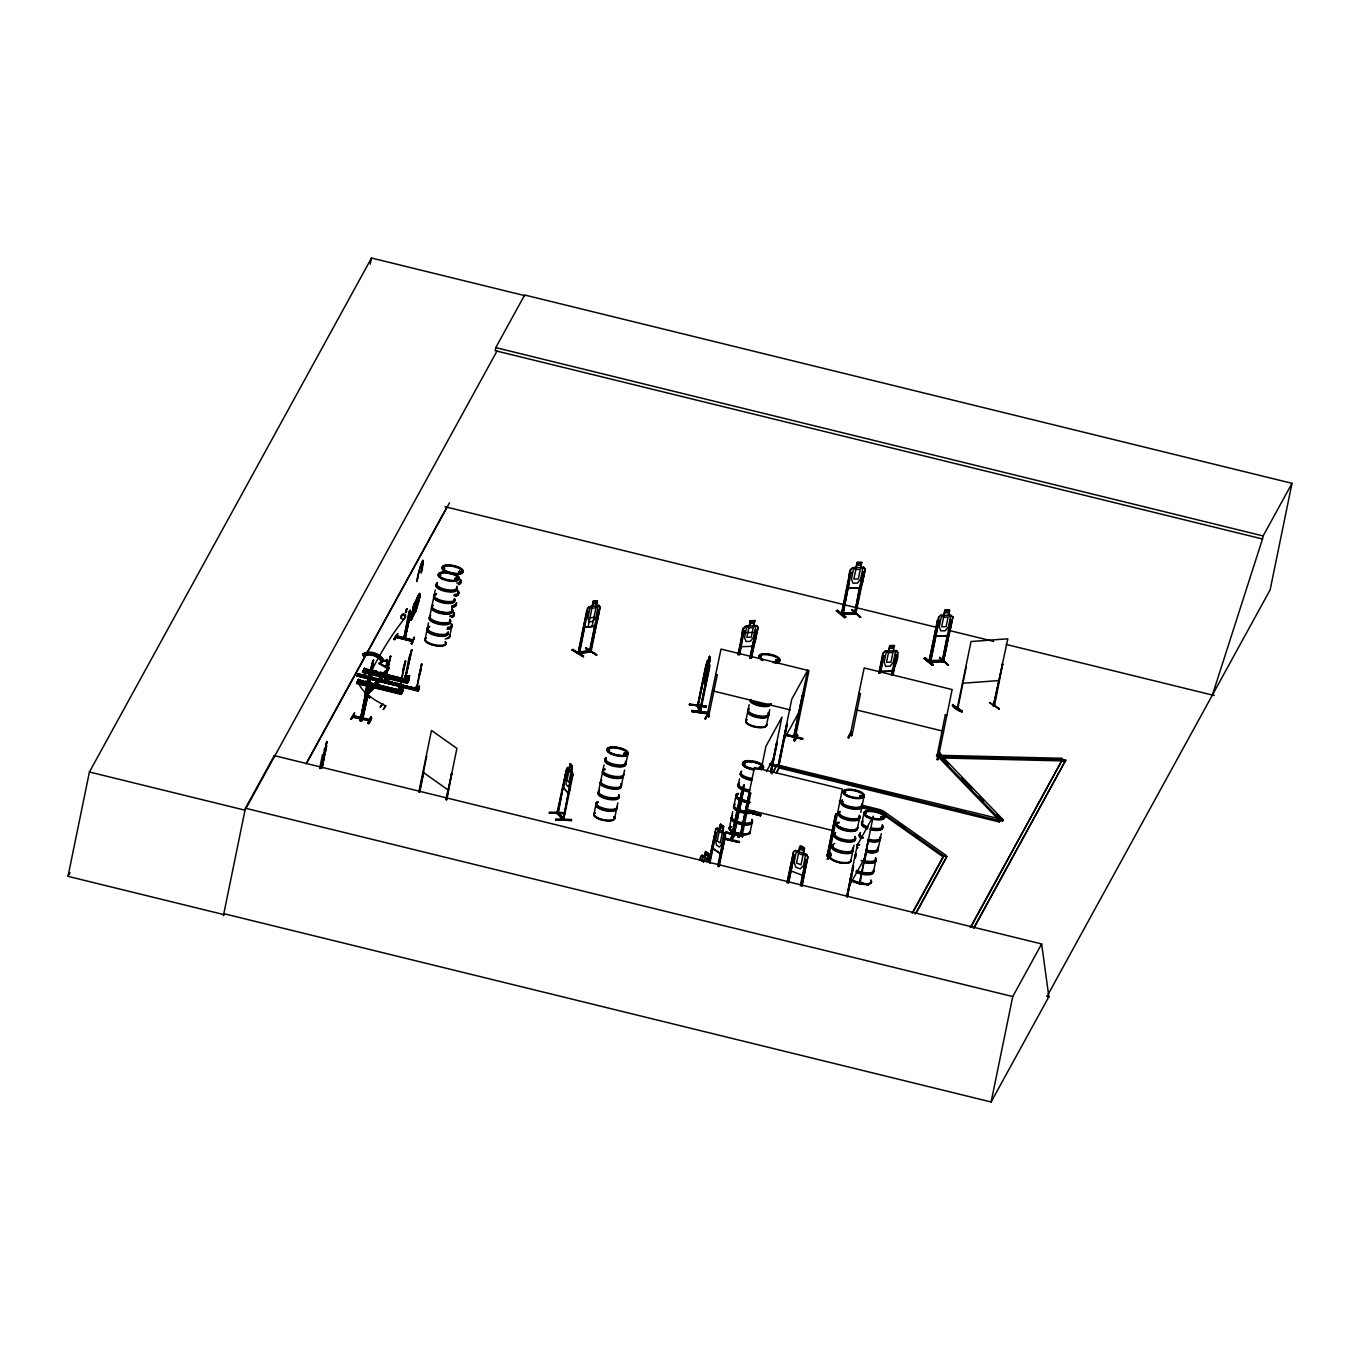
<?xml version="1.0" encoding="UTF-8"?>
<svg xmlns="http://www.w3.org/2000/svg" width="1360" height="1360" viewBox="0 0 1360 1360"><rect width="100%" height="100%" fill="white"/><g stroke="black" fill="none" stroke-linecap="round" stroke-linejoin="round"><path stroke-width="1.5" d="M700.366 710.243L700.655 710.821M356.949 676.107L358.071 673.574L361.012 674.679M357.153 675.75L386.937 682.907L357.068 675.41M357.969 680.697L366.095 682.686L361.879 681.751M358.071 673.574L357.731 674.628L387.549 681.87L387.6 678.827M371.994 670.106L376.516 671.211L375.02 673.948L362.933 670.99L362.763 672.027L407.558 682.771L363.086 671.449M363.936 669.596L370.668 670.191M387.481 681.513L388.11 678.47L386.75 683.417L356.932 675.988M387.532 681.938L357.952 674.203M388.331 683.808L389.436 681.275L392.394 682.38M388.518 683.298L418.319 690.608L388.365 683.468L389.436 681.275M389.113 682.329L419.135 688.942L418.778 689.877L418.965 686.715M365.891 681.207L364.276 684.488L365.891 681.207L370.43 682.329L368.917 685.066L356.83 682.091L356.677 683.145L401.472 693.872L358.7 683.638M369.189 685.1L401.472 693.872M402.985 688.466L403.138 687.344L402.798 688.687L403.07 687.786L398.752 687.242L403.41 687.837L402.798 691.135M407.473 682.89L407.779 681.955L407.235 683.332L362.576 672.367L364.429 668.253L368.849 669.902M376.414 672.061L408.595 680.782L408.782 676.175M374.136 671.806L408.935 680.136L364.276 668.78L363.97 669.766M418.132 691.118L388.314 683.689M387.515 679.473L387.838 678.402L386.903 682.567M402.407 688.466L400.639 686.766L400.469 687.99M321.997 767.737L326.417 745.484L326.536 746.827M417.622 603.67L415.786 607.036L418.608 598.893C410.55 631.958 427.516 572.254 415.548 601.953M743.495 790.194L743.58 788.885L743.682 790.245M989.621 702.542L999.294 708.543M989.502 702.661L999.175 709.172M367.88 693.192C360.417 703.069 372.164 690.931 366.452 692.937M367.336 694.059C374.493 680.697 365.619 700.434 365.534 696.167M368.509 693.753L368.288 693.379M368.016 691.747L367.166 691.237L373.507 660.008L372.419 664.904M371.263 688.874C369.274 687.361 373.201 691.764 368.526 692.206L389.113 668.066L377.281 682.737L384.37 673.506M571.37 819.502L555.781 818.924L555.594 819.808L571.285 820.301L571.353 819.451L571.506 820.556M372.98 665.227L373.065 663.935L373.15 665.278M402.322 688.313L402.577 687.242L402.322 688.109M709.393 667.573L709.75 665.091L707.812 660.127L698.105 706.078M703.613 680.68L705.517 685.814L709.58 665.057M410.533 619.752L414.154 603.772L410.652 619.956L416.245 609.484L410.975 618.375M410.771 618.494L411.655 618.426M410.907 619.072L411.859 617.814M413.797 605.506L414.239 605.88M405.501 611.218L406.436 611.456M379.083 663.595L382.194 661.606L379.083 663.595L386.206 667.845L387.056 659.464L383.945 661.47L386.801 660.212M386.206 667.845L387.056 659.464M386.682 678.759L386.07 679.354L387.158 678.878M387.6 667.947L390.66 656.115L385.203 681.173L387.906 665.856M387.413 679.677L387.991 678.963L385.033 678.827L384.727 680.289M389.555 661.317L384.982 681.122M400.741 687.276L400.18 687.65M402.56 671.296L405.331 660.79L398.99 691.101L405.671 660.875L402.917 671.381M406.487 676.923L406.776 675.631L406.657 676.617M411.553 649.774L404.736 679.915L409.122 657.033L411.893 649.859L405.076 680L411.757 649.774M408.51 677.348L409.479 675.58L408.408 681.122L384.047 675.155L382.738 677.212L386.223 670.786L385.305 671.67M408.935 677.535L409.292 676.243M409.343 677.263L409.309 676.311L408.085 680.986M417.452 687.055L417.656 686.222M391.272 682.346L418.863 689.214L419.22 686.103L418.132 690.778L419.135 688.721M419.492 686.171L418.965 686.647M419.73 671.653L421.702 663.816M408.748 676.413C407.711 676.94 406.64 676.26 406.436 675.954M418.829 687.123L418.251 687.123M779.042 764.949L778.566 764.269M794.767 736.287L793.645 736.457M859.486 883.218C860.319 882.946 861.033 882.572 859.112 883.405M368.934 679.32L368.56 682.499L370.736 675.767M400.622 686.987L400.435 688.007M691.849 711.671L708.441 713.881L691.764 711.331M691.883 710.6L708.628 712.606L708.322 713.524M708.373 713.439L691.713 711.348L691.883 710.481L708.509 712.708M730.677 840.242L733.431 835.414M734.23 834.462L731.782 838.797C729.929 837.692 733.533 838.865 731.561 840.344M368.934 687.225C369.512 691.985 361.335 702.134 366.333 692.206M367.132 691.118L368.798 687.633M703.562 680.816L704.344 674.968L703.562 680.816L705.33 685.797M369.291 677.824L369.172 676.719M370.532 678.011L370.685 677.008M383.265 673.829L380.222 673.676L382.687 674.883M439.314 574.702L440.963 575.025L439.807 575.144M440.453 574.821L440.402 574.379M444.754 568.361L443.547 568.31M443.717 567.324L444.482 567.46M450.84 611.643L451.095 612.408M456.178 579.411L455.362 578.527M457.589 578.714L456.127 579.394M458.575 571.829L460.615 572.356M457.963 579.462L457.402 578.476M459.272 571.183L459.493 572.084M608.821 750.193L608.107 749.666L609.348 749.377M623.645 753.967L625.09 753.848M624.444 753.576L624.699 753.117M624.274 753.372L625.192 753.151M625.039 753.423L626.433 753.78L623.951 753.95M625.685 753.576L626.756 754.426L625.243 754.426M744.09 763.011L745.246 763.776L743.597 763.368M759.934 656.778L761.209 656.438M743.631 763.538L745.246 763.691M761.243 656.608L760.716 656.472M760.41 766.819C757.435 767.329 761.396 769.199 759.73 766.853M776.407 659.923C773.347 661.079 780.623 662.541 777.988 660.229M776.628 661.079L776.305 659.872M776.05 660.688L777.24 660.501M778.056 660.977L776.832 659.889M845.172 792.489L844.152 792.217L845.631 791.843M844.883 792.455L845.206 792.013M859.894 795.804L861.883 796.994M860.251 796.008L861.118 795.43M862.019 796.637L862.495 796.45M862.24 796.688L861.883 795.583M864.739 813.416L865.98 813.586M866.269 813.093L865.266 812.906L866.014 813.535M881.263 817.734L881.127 816.714M883.524 817.938C881.926 814.623 878.492 818.856 883.099 817.938M402.679 687.395L401.574 692.835L397.035 691.73L398.31 689.418L402.849 690.523L401.574 692.835M353.124 716.176L369.733 720.069L352.903 716.108L352.58 717.23L369.257 720.834M419.237 675.189L420.206 670.786M420.886 669.545L416.585 688.874L419.288 673.557M725.985 832.014L742.492 836.009L725.985 832.014L725.798 832.847L742.475 836.502L725.798 832.847M725.985 832.456L742.475 836.519M766.462 725.05A10.608 3.723 11.6 0 1 754.222 726.903L754.29 726.563A10.659 3.757 11.6 0 0 766.615 724.659M838.508 862.325L838.508 862.291A10.642 3.74 11.6 0 1 830.926 855.678A10.608 3.723 11.6 0 0 838.508 862.444A10.608 3.723 11.6 0 0 850.748 860.591A10.642 3.74 11.6 0 1 838.508 862.427L838.559 862.104M845.24 829.498L845.308 829.277A10.659 3.757 11.6 0 0 857.633 827.39M878.05 849.065A10.608 3.723 11.6 0 1 865.81 850.918L865.878 850.493M786.233 734.315L802.757 738.327L802.57 739.16L786.063 735.148L786.233 734.281M802.621 738.956L786.063 735.148L802.57 739.16M851.615 881.042L868.224 884.935L859.69 881.739M851.717 880.889L868.241 884.867M396.508 635.715L413.015 640.152L396.491 636.157M413.015 639.71L412.522 641.155L395.981 637.126M413.831 604.469L419.101 595.578L416.993 605.506L416.517 604.35L414.681 609.841L417.299 599.675L419.917 596.496M408.697 676.294L407.677 680.884L408.136 680.051M737.018 813.807C740.231 798.796 733.856 823.667 739.517 809.489M369.036 684.505L366.826 688.959L367.438 684.301M366.826 688.959L367.625 684.335M365.228 696.677L382.228 676.141M368.832 684.59L373.014 665.108L367.812 691.424L368.577 692.104M421.158 669.069L421.6 664.037M223.584 914.532L68 876.35L89.42 772.004L371.501 258.026L525.045 295.698M1048.866 996.761L1047.064 996.302L1048.866 996.761L1041.624 943.942L274.278 755.616L245.412 808.231L223.397 915.671L224.4 913.818M370.243 264.163L371.501 258.026M273.87 757.571L274.278 755.616M319.668 768.502L322.524 754.596M320.246 768.655L324.972 748.476M326.026 743.461L327.012 741.557L321.81 763.997L324.071 757.316M322.796 760.138L325.669 749.836L324.836 750.21M325.703 746.317L326.417 745.484M326.026 744.022L325.669 745.722L326.604 742.934M323.068 759.645L325.55 748.629L322.66 759.883L323.578 758.217M326.842 741.506L321.742 768.23M323.561 760.444L322.405 766.224L326.4 746.657M362.763 681.02L358.343 679.354L358.139 680.391L374.374 684.165C383.01 684.913 371.297 686.698 375.819 684.539M350.489 719.185L354.586 713.048L351.339 719.151M360.077 676.141L361.08 674.322M351.407 719.406L351.458 718.573M362.1 676.651L363.103 674.815C368.849 673.268 363.256 680.612 366.129 675.563M361.369 683.213L362.865 680.476M364.429 668.253L364.225 669.29L370.328 670.565L371.059 668.27L360.111 720.647L361.692 721.106L366.928 696.592M367.455 672.095L368.968 669.358M367.812 678.045L368.815 676.226M364.531 696.133L370.09 670.055L360.23 720.8L372.572 661.844L370.889 668.219L373.235 663.986M361.505 717.009L365.228 698.955L361.726 716.635M367.166 694.552L361.369 721.089L367.336 694.586L365.908 694.11M368.492 693.005L362.525 719.491L368.22 692.801M375.02 673.948L376.516 671.211M374.459 683.315L372.844 686.596L374.459 683.315C383.061 680.986 374.68 692.019 378.981 684.42M367.897 723.452C373.439 707.37 370.804 725.237 367.897 723.452L371.178 717.196M369.393 720.205L352.767 716.788M371.076 717.111L371.824 718.199L368.815 723.673M380.545 672.214L378.93 675.495L380.545 672.214L384.965 673.863L381.089 678.232L384.948 672.996L376.873 682.873M383.724 682.329L384.183 680.374L383.877 681.836M384.727 680.51L385.033 678.827M388.348 663.952L390.677 656.251M393.822 639.387L397.596 634.1C399.381 631.278 391.629 640.322 394.74 639.608L397.596 634.1M394.74 639.608L394.808 638.741M412.369 641.461L395.862 637.364L396.185 636.293L412.998 640.237M396.508 635.681L396.321 636.548L412.845 640.543M405.501 612.476C408.493 603.687 404.719 615.434 406.657 611.235M391.459 683.842L392.462 682.023M405.96 612.595L406.691 608.719M393.482 684.352L394.485 682.516L397.426 683.621M410.788 612.799L410.159 610.232L403.682 639.013L408.765 612.731M408.782 612.408L410.159 610.232M410.516 612.595L404.838 639.302L410.941 612.238L409.938 612.697M410.941 612.238L404.872 639.234M396.508 685.083L397.511 683.264M411.383 619.786L413.916 604.061L414.732 604.248M411.264 619.939L414.154 603.772M396.814 692.478L397.375 689.758M413.066 613.938C421.77 579.649 406.759 629.425 416.568 608.821M398.327 689.741L398.871 687.021M399.194 685.746L400.197 683.927L403.138 685.032M415.667 609.348L415.956 610.895L416.245 609.484M413.508 606.05L418.523 595.425M418.625 601.324C423.181 585.174 415.429 611.745 418.948 600.729M402.917 681.377L403.461 678.657M402.22 686.494L403.223 684.658M411.247 643.603C419.968 624.665 407.014 655.979 414.12 638.095L414.29 637.228L411.247 643.603L412.165 643.824M402.526 687.429L401.353 693.6L402.849 690.846L358.19 679.898L357.68 681.224M404.413 678.64L404.974 675.92L409.411 676.957M401.982 692.104L403.376 686.698L402.441 691.254M409.071 675.495L407.439 682.482L408.952 679.745M425.187 638.826L427.091 629.595M427.482 627.657L428.485 622.88M429.862 616.148L431.749 606.9M431.919 606.016L433.823 596.768M434.214 594.83L435.217 590.053M415.106 690.03L416.483 686.392L416.109 688.211M421.821 664.105L420.461 669.987M419.22 686.103L418.285 690.268L388.433 683.111M495.788 347.616L495.159 350.659L1262.505 538.985L1263.134 535.942L1292 483.327L524.654 295.001L495.788 347.616L1263.134 535.942M449.599 636.888L451.486 627.64M418.846 791.979L431.477 730.439L456.909 748.391L446.335 799.884M419.288 792.285L426.751 755.752M419.764 792.251L423.895 772.14M445.91 799.595L451.741 773.415L446.828 799.85M571.965 650.199L572.849 649.247L583.44 656.727L572.033 650.08M589.815 650.267C597.193 651.882 574.566 654.109 579.513 653.463L587.724 611.405L586.568 611.558L578 653.293C577.507 650.267 581.536 652.579 578.391 651.712M592.195 606.339L589.203 606.645L587.486 608.651L578.238 653.531L578.884 652.018L589.509 650.777M584.936 622.438L587.741 608.77M579.088 653.123L584.868 625.311M586.5 617.372L587.724 611.405M579.598 651.61L579.462 653.429M549.389 813.008L564.961 813.535L549.389 813.008L549.525 812.124L565.097 812.634M591.991 626.535L597.448 600.661L593.13 601.137L592.178 606.424L589.849 608.481L587.877 618.069L589.135 621.894L593.045 621.401L596.003 617.015L597.958 607.427L596.207 605.982M588.081 627.028L593.351 601.358L597.261 600.848M585.531 648.482L597.006 655.01L585.786 647.683M596.105 605.914L597.159 600.78M591.413 650.454L589.288 651.865L595.136 624.019M597.992 610.113L589.764 652.12L590.937 652.018L600.1 607.002L597.397 620.857M558.127 814.028L566.066 771.613L556.869 813.399L557.583 814.011L566.814 768.4L557.294 813.875L558.195 814.011L557.583 813.331M590.716 651.678L591.039 650.165M578.918 653.089L590.58 651.695L598.74 611.949M569.092 769.063L570.112 763.674L572.22 766.003M570.996 771.137L572.322 765.918L571.829 773.976L563.108 820.046L571.591 777.648M563.924 818.414L562.734 817.768C560.575 818.924 565.386 820.828 562.972 819.315M596.292 655.095L585.701 647.615M571.268 771.052L572.934 775.115L563.601 819.927M594.065 813.569L595.918 804.576M598.672 791.129L600.542 781.881A10.659 3.757 11.6 0 0 611.694 788.324A10.659 3.757 11.6 0 0 620.704 784.839M600.729 780.98L602.633 771.732M603.024 769.811L604.027 765.017M614.567 818.856L616.437 809.608M616.845 807.67L617.848 802.893M621.299 786.029L623.186 776.781M623.577 774.86L624.58 770.066M625.957 763.351L627.861 754.103A10.659 3.757 11.6 0 0 614.057 747.303A10.659 3.757 11.6 0 0 610.81 753.236A10.659 3.757 11.6 0 0 627.878 754.103A10.659 3.757 11.6 0 0 614.04 747.337A10.659 3.757 11.6 0 0 610.793 753.27A10.659 3.757 11.6 0 0 627.895 754.069M689.367 704.531L706.095 707.064L689.384 704.463L706.265 706.18L689.639 704.055L689.486 704.905M706.095 664.275L706.877 664.921L706.095 664.275L697.374 706.044L699.635 712.368L708.271 670.599M706.299 664.853L697.527 706.503M697.663 706.622L707.183 661.181M698.36 706.605L697.884 705.041M708.305 661.742L709.546 656.387L710.243 658.597L704.973 684.284M704.259 682.295L709.546 656.387M699.635 712.3L708.067 670.021M709.614 667.59L700.298 712.47L710.124 658.478M700.74 710.838L700.281 712.402L697.969 705.568M706.095 707.064L706.282 706.18M704.633 718.76L708.458 713.473L705.483 718.726M705.551 718.981L705.602 718.148M709.002 715.683L708.781 716.771L707.404 716.193L707.489 714.595L706.945 716.329L721.004 649.077L808.945 670.667L795.243 737.987L795.668 736.27L794.036 736.168M707.421 716.159L708.611 716.72L709.104 715.241M717.281 674.798L715.683 674.628L717.281 674.798L708.56 716.737M738.004 654.636L742.9 630.802L744.175 630.734L739.585 654.823M738.31 654.874L743.903 627.895C746.385 624.24 751.519 628.014 750.023 620.721L754.817 620.585L753.661 625.651M743.988 627.963C740.86 624.41 741.37 659.906 741.234 641.614M739.279 654.585L741.319 644.64M699.975 860.234L700.774 856.29L702.44 855.236L700.876 856.426L700.077 860.353M750.125 620.789L749.19 626.093L746.487 627.895L744.515 637.483L746.028 641.495L750.414 641.308L753.593 637.092L755.565 627.504L753.576 625.889L754.715 620.517M701.845 861.356L702.627 857.514L704.582 856.919L705.636 851.785M704.429 856.919L705.568 851.53L708.764 853.74L707.71 858.874L708.832 861.781M703.443 862.461L704.225 858.619L707.217 860.676M707.421 858.976L708.628 853.757L705.483 851.785M749.853 658.019L753.117 642.124M750.159 658.257L755.565 630.207M709.053 860.047L715.241 832.184L716.108 832.796L709.988 862.614M709.121 862.002L715.768 828.971M751.145 657.968L754.817 640.084M755.633 636.106L756.449 632.128M709.529 862.648L715.649 832.83L714.765 832.235M751.451 658.206L757.996 627.249L756.704 625.515L753.474 625.821M741.472 646.697L752.624 646.306L755.259 641.121L758.081 627.334L756.602 625.685M720.477 824.483L723.469 826.54L722.415 831.674L723.809 834.462L721.854 844.05L719.406 847.059L716.414 845.002L715.649 839.8L717.621 830.212L719.576 829.6L720.545 824.228L719.491 829.362M720.409 824.228L723.758 826.421L722.568 831.657L724.659 833.204L725.271 835.601M745.892 720.579L747.779 711.331M748.187 709.41L749.19 704.616M717.74 866.014L723.452 838.202L739.296 842.367L739.466 841.5L724.999 838.066M718.216 865.98L723.928 838.151M718.624 866.626L724.336 838.797L723.452 838.202M720.477 853.587L722.466 849.269L725.39 835.618L724.897 833.068M719.1 866.592L725.543 835.601M729.47 827.509L731.374 818.261M731.765 816.323L732.768 811.546M734.145 804.814L736.032 795.566M738.497 783.513L739.517 778.719M730.796 840.225L740.197 798.133L739.347 798.49M739.619 797.997L730.949 839.766L731.765 839.97M738.361 811.495L733.465 835.346C736.967 833.391 729.453 843.523 731.748 838.831M731.357 840.361L741.455 793.118L740.588 795.481M739.177 807.534L740.809 799.578M742.747 790.262L743.75 788.936M733.737 834.853L739.857 805.052M743.172 786.862L744.175 784.958L734.009 835.55L743.546 790.058L739.517 809.625L740.724 803.862M741.115 832.847L739.007 837.386L738.089 837.165L741.081 832.847M739.007 837.386L739.143 836.502M742.237 835.176L750.737 793.203L749.241 792.846L740.588 834.768C742.798 836.774 743.58 832.133 740.826 833.017M739.296 842.282L724.336 838.797M742.288 836.893L742.475 836.026M766.462 725.628L768.332 716.38M768.74 714.459L769.743 709.665M762.263 764.15L765.935 746.266L781.966 717.06L770.576 772.582M752.709 813.569L753.049 811.988L752.794 813.569M750.04 832.558L751.927 823.31M778.09 766.649L769.811 764.745L770.134 763.606M752.59 812.617L760.852 814.64L760.665 815.507L752.284 813.671L760.546 815.677M770.712 771.069L776.764 742.424L771.137 772.718M771.29 771.205L777.325 742.56M998.291 819.332L937.924 756.585L938.196 755.276L1000.025 819.57L999.447 820.624L779.552 766.666L779.28 767.975L999.175 821.933L999.753 820.862L1002.762 820.947L1003.017 819.638L776.934 764.813L773.653 771.596M777.937 766.411L791.741 699.261L807.772 670.038L793.526 737.358M778.481 764.711L786.794 724.115L778.821 765.935M787.372 724.251L778.855 766.071M795.073 737.953L793.424 737.545L794.206 735.862M794.597 737.222L802.57 695.402L803.743 696.014L802.264 695.657L794.019 737.086M794.784 740.826L797.657 735.267L794.767 740.877L794.121 739.874M794.512 737.749L803.131 695.538M795.056 738.004L795.668 736.27M797.028 734.383L797.674 735.335M836.366 610.759L837.08 610.844C839.97 611.473 855.406 625.328 837.233 609.977M842.911 612.986L854.539 612.918L842.01 612.867L841.347 614.363L849.779 572.39L851.105 572.356L842.945 614.363L842.775 612.544L841.381 612.561L841.058 614.125L855.661 613.734M841.704 614.38L850.799 569.5L852.788 567.698L863.94 567.392L860.829 567.477M848.062 583.338C848.555 603.245 848.096 567.256 850.935 569.568L852.703 567.63L856.052 567.613M786.998 882.674L793.56 851.479L795.634 850.306C802.893 855.848 795.345 840.225 804.593 848.215L803.335 853.451L805.392 856.086L803.42 865.674L800.173 868.853L795.702 867.136L794.138 862.121L796.11 852.533L798.864 851.734L799.918 846.6L804.389 848.317L803.25 853.502M787.287 882.538L793.713 851.615L795.668 850.51L806.701 854.743L807.959 857.021L802.009 886.04M849.473 580.295L842.979 614.312M788.324 883.184L794.308 855.219L788.596 883.048M845.512 616.777L844.611 617.559M856.086 567.698L857.004 562.411L861.883 562.343L860.642 567.664L862.682 569.296L860.71 578.884L857.48 583.066L853.009 583.185L851.462 579.139L853.434 569.551L856.171 567.783L857.225 562.649M859.928 617.253L851.853 609.569L860.693 617.117M862.75 572.033L854.556 614.057L859.894 585.939M855.797 613.972L855.576 612.136L855.678 614.006L841.5 614.363M863.668 573.988L855.27 613.666M855.729 614.04L865.249 569.16L863.838 567.324M800.411 885.666L805.715 859.826L807.313 860.2L805.715 859.826M865.164 569.092L862.427 582.964L859.724 588.115L848.402 588.336M800.7 885.53L805.987 859.707M801.72 886.176L807.704 857.055L806.803 854.59L803.539 853.349M850.799 732.054L847.807 737.647L848.725 737.868L851.768 731.476M850.442 735.318C853.026 730.643 851.02 739.687 850.901 733.516L851.887 734.111M835.618 814.266L827.186 856.103L835.72 814.079L837.199 814.436L835.72 814.079M851.955 735.658L860.455 693.685L858.959 693.328M827.305 859.061L830.433 852.703L831.13 853.774L828.223 859.282L827.305 859.061L830.382 853.451M740.435 834.768L754.46 767.482L842.418 789.072L828.784 856.171M878.781 673.438L882.453 655.554L883.762 655.52L880.787 671.653M879.478 671.687L883.456 652.664L885.36 650.794L888.743 650.862L889.678 645.575L894.557 645.507L893.316 650.828L895.356 652.46L893.384 662.048L890.154 666.23L885.683 666.349L884.136 662.303L886.091 652.715L888.845 650.947L889.899 645.813L894.37 645.694M880.09 673.404L882.13 663.459M850.748 861.169L852.618 851.921M853.009 849.983L854.029 845.189M857.48 828.342L859.35 819.094M860.761 812.379L861.73 807.568M862.138 805.647L864.042 796.416A10.659 3.757 11.6 0 0 850.221 789.65A10.659 3.757 11.6 0 0 846.974 795.583A10.659 3.757 11.6 0 0 864.059 796.416M891.344 675.07L892.568 669.103M891.633 675.308L895.424 655.197M846.668 896.852L857.225 845.342L873.273 816.136L863.94 861.594M846.923 896.342L852.295 870.213L847.501 896.478M862.172 821.814L864.042 812.566M847.229 896.988L852.856 870.349M892.653 675.036L896.325 657.152M892.942 675.274L897.651 652.324M851.547 881.229L851.734 880.362L855.865 881.399M859.197 883.779L868.054 841.483L859.877 883.932M864.926 859.724L866.983 849.677M912.849 912.645L943.364 857.038L879.784 812.141L880.651 809.778L862.325 805.273M880.379 811.087L880.651 809.778M873.596 871.199L875.568 861.611M879.937 840.293L878.084 849.286A10.659 3.757 11.6 0 1 865.725 851.292M880.328 838.372L881.331 833.578M933.13 665.346L924.103 658.478L933.13 665.346L925.021 657.679L933.266 664.479M924.817 658.325L932.314 665.329M937.584 620.092L928.863 661.827L943.296 661.436L944.044 660.144L943.483 661.708L929.135 662.065L937.584 620.092L939.182 620.279L930.546 662.099L930.818 660.535M929.492 662.082L929.798 660.569L942.055 660.382M949.484 610.215L944.928 610.266L943.959 615.485L940.491 615.332L938.587 617.202L935.765 630.972L936.275 636.106L947.529 635.8L950.13 630.581L947.529 635.8M936.02 631.006L938.825 617.338M930.495 662.065L937.669 626.008M949.399 610.147L948.43 615.366L950.47 616.998L948.515 626.586L945.268 630.768L940.797 630.887L939.25 626.841L941.222 617.253L943.959 615.485L944.809 610.096C955.689 608.447 943.364 614.023 953.054 616.862L950.062 630.632M947.716 664.938L939.641 657.271L947.886 664.802M943.789 660.195L942.769 660.212C942.038 664.547 941.239 657.815 944.044 660.144M942.123 661.708L947.699 633.641M942.463 661.742L950.555 619.735M950.64 625.651L943.449 661.436M943.517 661.742L952.782 616.862M850.221 735.012L864.161 667.964L952.119 689.554L938.417 756.874C932.858 755.667 942.038 754.681 936.921 754.953M945.319 714.731L946.917 714.901L945.319 714.731L936.921 756.534L936.802 755.344M940.848 754.222L937.941 759.747L937.023 759.526C936.666 760.138 943.347 754.851 939.913 754.035L940.1 753.151L937.278 759.475M938.502 755.327L938.247 756.84M952.527 705.279L962.353 711.229C962.506 713.592 949.926 706.588 952.782 704.497M966.195 667.114L957.746 708.883M943.364 857.038L943.636 855.746L880.056 810.832L861.73 806.344M946.05 856.851L946.305 855.542L882.742 810.645L880.056 810.832M912.101 913.189L943.636 855.746L946.832 856.528L916.062 913.427M958.052 706.979L958.324 708.866L957.185 708.577L971.057 641.512L1007.828 638.826L993.361 705.976L1002.626 664.19L994.415 706.231C991.542 704.973 996.421 704.055 993.65 704.395M994.432 704.395L993.463 705.925M999.09 709.393L999.26 708.526M999.175 821.933L999.447 820.624M999.753 820.862L1000.025 819.57M223.771 913.665L991.117 1101.974L1012.758 996.557L1041.624 943.942M1061.514 758.285L1062.534 760.903L1061.514 758.285L938.196 755.276M971.006 926.959L1062.551 759.356L1065.747 760.138L974.202 927.758M1292 483.327L1270.138 589.832L1048.118 994.381M697.782 704.548L698.717 705.211M370.175 678.895L366.656 688.908M557.702 812.413L557.141 811.75L558.45 812.515M396.015 637.058L412.522 641.07M769.794 764.779L778.243 766.292M770.1 763.708L786.624 767.669M760.818 814.742L752.556 812.736M741.217 800.717L738.956 807.398L743.189 786.76M417.945 603.075L415.259 609.603L418.234 596.853M421.719 664.411L421.005 666.179M357.612 674.849L357.969 673.931L387.753 681.241L387.396 682.159L357.918 674.118M357.017 682.108L356.473 683.468L401.166 694.399L401.676 693.073M363.766 670.123L363.987 669.324M386.631 683.621L386.971 682.72M386.954 683.026L356.983 675.767L357.986 673.948M389.334 681.632L389.334 681.904M358.343 679.354L356.728 682.635L401.676 693.464L377.23 687.429M402.322 692.257L377.978 686.205L402.305 692.24L402.849 690.863M409.462 676.753L404.974 675.92M419.475 686.953L416.398 686.528M1212.389 695.062L1262.505 538.985M381.939 662.354A13.6 12.444 18.8 0 0 365.33 655.571L363.664 656.183L362.61 654.279L364.803 652.817A15.895 14.535 18.8 0 1 383.129 659.039L384.2 660.722M363.664 656.183L362.865 653.531M385.764 705.908L383.333 709.393L385.764 705.908A291.856 58.361 4.1 0 1 368.169 695.062M769.947 764.439L778.209 766.445M417.435 687.565L416.364 688.823M387.396 682.176L357.765 674.288M378.199 685.406L402.798 691.135L378.437 685.151M408.425 681.139L384.047 675.138M390.456 656.404L389.623 658.478M409.224 676.362L409.479 675.58M568.429 793.305L570.044 788.783L568.259 793.288L563.55 787.95M962.336 711.229L952.714 704.582M707.234 676.09L706.027 679.15L705.789 671.993L708.475 661.759M549.355 812.804L564.961 813.263M720.664 853.791L713.099 848.504L712.946 842.775L712.997 848.623L720.528 853.808L722.568 849.371M365.976 695.606L366.605 694.433L370.073 696.83C359.414 695.011 371.943 695.232 369.682 697.561M369.427 698.003L366.605 694.433M584.664 622.421L585.038 627.436L594.898 626.161L597.278 620.789M376.975 682.788L379.61 679.983L375.564 685.474L385.084 673.319M370.753 691.424L373.847 687.905L370.617 691.305L372.878 686.902M384.115 675.291L388.195 669.919L384.778 673.999M386.444 671.568L387.005 670.463M387.566 670.225L388.96 667.964M388.11 669.987L389.113 668.066M372.572 661.963L373.677 660.059M372.725 662.541L373.286 661.436M372.385 664.258L372.946 663.153M372.3 665.38L373.065 663.935M372.215 667.114L369.393 678.402L370.26 676.685M755.259 641.121L752.59 646.289M407.15 608.838L405.994 610.096M409.105 611.796L408.697 612.85L410.856 612.68L409.02 612.238M419.101 595.578L414.409 604.605M414.086 606.186L418.812 596.989M411.23 620.092L415.956 610.895M862.172 582.862L859.571 587.86L848.555 588.166M894.846 666.026L892.228 671.024L881.059 671.5L892.398 671.279C895.135 665.38 900.473 656.115 896.512 650.488L893.214 650.743M705.347 718.811L708.628 712.606M707.37 714.612L709.019 715.02L707.302 714.833M750.737 793.203L749.156 793.033M738.089 837.165L740.129 833.408M740.741 834.581L742.339 834.989L742.492 833.425M778.464 764.337L779.059 764.847M740.86 833.306L742.662 833.459M793.849 740.639L796.977 734.281M794.036 740.537L797.011 735.097M760.512 815.813L752.437 813.314M848.725 737.868L851.547 732.122M827.101 854.862L828.801 854.556M827.203 856.069L828.342 856.341M936.581 756.432L938.519 756.687M936.853 756.279L938.196 756.568M937.023 759.526L940.134 753.168M369.478 697.782L370.073 696.83M372.776 665.108L372.453 665.125M368.305 687.004L368.152 686.97M364.582 696.167L368.169 690.897M365.313 696.694L368.254 690.965M384.914 671.194L367.982 691.798M68 876.35L70.04 872.627M246.007 808.367L496.961 351.101M306 763.81L446.845 507.178M306.578 763.317L364.769 657.271M366.809 653.548L449.514 502.86M324.105 749.802L326.604 745.518M322.66 756.959L325.618 751.57M416.874 598.332L419.526 593.504M351.203 719.236L354.586 713.048M368.577 693.702L366.469 693.005L368.186 692.869M419.985 596.258L418.761 598.247L419.679 594.728M359.941 720.613L361.675 720.528M386.75 683.077L387.753 681.02M743.002 786.828L743.988 784.907M743.767 786.352L742.815 789.14L743.41 788.052M741.251 793.22L741.948 791.843M741.438 793.254L743.699 789.123M766.377 771.579L773.398 758.795M783.173 740.996L799.204 711.773M731.306 838.576L733.652 834.326M771.919 773.942L776.934 764.813M776.118 772.905L780.13 765.595L776.866 772.378M848.674 887.077L864.705 857.871M915.297 913.988L946.832 856.528M970.258 927.503L1062.551 759.356M973.471 928.302L1065.747 760.138M991.117 1101.974L1048.9 996.676L1047.098 996.234M790.738 865.266L791.248 871.046L802.604 875.33L804.984 870.689M802.604 875.33L805.052 870.825M836.978 610.708L845.325 617.644M707.183 661.317L707.812 660.127M569.874 783.564L568.004 786.556L566.1 784.465L565.93 779.246L567.885 769.658L569.262 769.063M384.625 673.897L365.755 697.102M378.607 680.102L374.612 685.95L376.822 683.655M382.721 677.195L373.796 687.99M589.322 606.713L587.486 608.651M744.141 628.014L745.892 626.229L756.704 625.753M883.694 652.8L885.496 651.032L896.495 650.743M444.329 568.208L443.462 567.817M458.609 571.676L461.21 571.642M460.717 571.608L460.394 571.931M454.767 578.68L455.923 579.343M399.976 684.913L402.424 685.508L400.027 684.726M608.175 749.615L608.974 750.397M609.11 750.074L609.297 749.394M623.56 753.644L624.886 753.066M626.688 754.222L623.781 753.797M760.869 657.169L760.07 656.387M775.727 660.161L776.611 660.926M776.679 660.586L778.277 660.569L775.829 660.212M759.849 766.904L760.206 768.009M860.013 795.685L860.914 796.62M860.54 795.515L859.877 795.821M883.099 817.088L881.569 816.918M883.388 818.074L882.164 817.003M566.695 768.536L567.902 767.38L569.058 768.808M734.553 833.952L733.72 833.799M717.434 828.138L716.006 829.107L717.417 827.934L724.812 833.204M583.576 655.86L572.509 650.029L583.44 656.727M556.971 813.331L563.057 819.978L563.414 817.887M563.907 818.482L558.348 812.94M362.61 654.279L364.548 653.565A15.895 14.535 18.8 0 1 382.874 659.787L383.945 661.47M932.348 665.278L924.154 658.461M461.329 571.914L459.901 572.594M455.447 578.765L456.841 579.003M457.419 579.258L455.889 578.153M609.603 750.38L608.838 749.258M625.923 754.426L623.934 753.423M761.396 768.128L762.093 767.635L759.407 767.125M860.999 795.719L861.509 796.042M865.623 812.804L866.371 813.331M883.32 817.853L881.637 818.074M366.877 694.96L365.602 694.654M363.919 655.435L365.585 654.823A13.6 12.444 18.8 0 1 382.194 661.606M854.352 612.255L856.256 612.442L854.981 612.51M929.458 660.535L930.92 660.501M367.897 691.424L370.413 688.84M364.888 695.606L365.568 695.912M591.192 650.454L589.985 650.573M459.731 571.149L461.822 572.305L460.275 572.458M455.124 578.459L456.654 578.527M775.948 660.076L778.328 660.552M778.243 661.198L775.846 660.722M744.124 763.368L744.294 763.402M760.291 767.108L761.141 767.686M761.838 768.128L760.41 768.06M844.815 791.979L845.665 792.2M881.314 816.918L880.719 817.479M854.607 612.204L854.675 614.04M600.219 607.07L598.995 605.37L596.394 605.795M589.237 606.798L599.114 605.455M591.94 608.209L595.867 607.699M589.968 617.797L593.895 617.287M585.055 627.181L594.898 626.161M740.503 834.547L742.135 834.921M828.784 854.845L827.509 854.539M588.098 611.643L586.568 611.558M598.366 610.334L599.148 609.96M589.883 650.998L579.513 652.035M704.361 856.681L702.287 855.253M707.574 858.891L709.903 860.37L702.287 855.457M710.396 862.92L709.75 860.387M1002.949 664.411L1002.014 664.224M957.984 707.353L958.528 707.71M452.183 773.721L451.265 773.449M962.489 683.247L999.26 680.561M943.636 855.746L946.305 855.542M744.481 630.972L742.9 630.802M755.871 630.445L756.857 630.139M750.244 620.959L754.63 620.755M743.002 632.808L757.112 632.213M857.14 562.564L861.696 562.53M851.394 572.577L849.779 572.39M863.039 572.271L864.076 571.999M940.576 615.4L951.626 615.264M937.856 620.313L939.182 620.279M950.827 619.973L951.864 619.701M936.343 635.868L947.444 635.647M884.051 655.741L882.453 655.554M895.713 655.435L896.733 655.163M939.471 658.155L948.532 664.887M942.344 660.62L930.699 660.688M459.595 571.438L461.142 572.135M456.688 579.496L456.875 578.612M777.733 661.096L776.883 661.011M760.971 768.162L762.246 768.128L761.566 767.159M1062.789 759.611L942.48 756.67L942.208 757.979L1062.534 760.903M842.537 614.091L842.996 612.561M567.902 767.38L572.594 772.701M566.627 772.225L565.522 771.596M572.934 775.115L572.424 772.701M563.193 818.227L557.804 812.923M571.251 820.148L555.679 819.723L571.523 820.658M456.076 578.085L457.368 578.646M382.772 674.458L380.324 673.251L383.911 673.778M861.866 795.889L860.71 796.008M699.703 710.6L698.547 705.653M760.835 767.652L759.815 767.295M850.391 735.063L851.887 735.42M793.696 737.392L795.345 737.8M827.152 855.814L828.631 856.171M445.043 506.736L935.884 627.198M948.26 630.241L993.667 641.376M1006.043 644.419L1214.191 695.504M855.593 709.699L943.551 731.289M1062.279 760.648L1065.492 761.447M712.436 690.812L790.16 709.886M421.141 668.763L419.917 673.931M798.354 771.443L806.582 773.466M810.696 774.469L823.021 777.495M870.281 789.089L878.509 791.112M882.623 792.115L894.948 795.141M942.208 806.752L950.436 808.758M954.55 809.778L966.875 812.804M380.222 673.693L374.068 672.146L408.731 680.544L384.217 674.628M373.898 672.639L380.018 674.101M373.898 672.673L379.984 674.169M375.292 673.982L403.716 680.969M367.098 672.333L379.338 675.376M383.333 676.311L407.762 682.346L362.814 671.534M391.136 682.482L417.01 688.993M391.102 682.805L416.942 689.078M390.966 683.043L414.817 688.874M378.403 685.219L402.764 691.186M370.073 683.417L377.893 685.253L376.771 684.777M369.988 683.757L374.374 684.216L358.105 680.221A291.856 58.361 4.1 0 0 365.687 692.903M378.114 685.746L402.611 691.713M361.743 682.227L365.806 683.23L361.709 682.261M369.852 684.216L373.915 685.219M369.835 684.25L373.881 685.27M360.995 683.434L365.126 684.488M369.121 685.423L373.201 686.375M839.341 800.853L843.404 801.839M859.435 807.143L879.784 812.141M367.914 693.362L366.656 693.022M745.892 809.217L833.85 830.807M724.693 839.103L739.16 842.537M245.412 808.231L1012.758 996.557M89.42 772.004L245.004 810.186M456.637 578.221L457.827 579.581L455.668 579.479M861.577 795.804L862.954 796.586M861.016 796.076L861.985 796.195M861.152 796.688L860.132 796.263M557.447 813.28L561.748 817.989M794.308 855.219L792.71 854.845L794.036 855.355M459.765 572.339L458.728 571.676M585.667 648.329L596.428 654.942M860.081 617.1L851.938 609.654L860.727 617.219M939.692 658.036L947.937 664.836M759.985 767.924L759.611 767.057M400.248 684.998L402.509 685.1L400.027 685.151M379.338 662.864L386.461 667.097M717.281 828.138L719.423 829.617M952.595 705.16L962.183 712.096M882.47 811.954L885.904 814.368M897.94 822.868L904.808 827.73M915.11 835.006L918.544 837.437M422.926 772.174L448.341 790.126M836.281 610.827L844.526 617.661M883.456 652.664L880.634 666.434M455.532 579.139L455.702 578.17L455.413 579.037M941.205 755.344L1003.017 819.638M943.874 759.713L948.294 764.303M961.537 778.09L971.839 788.8M979.2 796.45L983.62 801.04M996.863 814.81L1002.762 820.947M570.282 763.691L572.322 765.918M563.72 787.95L568.412 793.067M863.736 567.494L865.079 569.245M896.41 650.658L897.753 652.409M598.893 605.557L599.947 607.087M709.359 656.353L710.056 658.58M709.478 657.832L709.937 659.107M709.138 659.549L709.58 660.824M708.135 663.476L708.832 665.448M706.163 673.047L706.86 675.036M709.665 860.523L710.277 862.92M935.918 630.938L936.428 635.936M880.804 666.4L881.161 671.568M584.817 622.37L585.174 627.249M370.481 672.843A458.813 163.166 -86.9 0 1 378.658 657.424M379.593 655.775A458.813 163.166 -86.9 0 1 404.532 618.562M623.322 775.812A10.625 3.74 11.6 0 1 611.048 777.682A10.625 3.74 11.6 0 1 603.483 770.95M623.475 776.152A10.795 3.791 11.6 0 1 608.515 776.271A10.795 3.791 11.6 0 1 604.962 769.641M620.738 784.38A10.608 3.723 11.6 0 1 610.419 787.61A10.608 3.723 11.6 0 1 601.528 780.606M620.874 783.751A10.608 3.723 11.6 0 1 610.555 786.981A10.608 3.723 11.6 0 1 601.647 779.96M625.396 762.569A10.795 3.791 11.6 0 1 614.89 765.85A10.795 3.791 11.6 0 1 605.829 758.71M623.713 773.891A10.625 3.74 11.6 0 1 611.439 775.744A10.625 3.74 11.6 0 1 603.874 769.012M625.107 763.232A10.625 3.74 11.6 0 1 614.771 766.462A10.625 3.74 11.6 0 1 605.846 759.424M623.747 774.571A10.795 3.791 11.6 0 1 609.926 776.101A10.795 3.791 11.6 0 1 605.098 769.046M625.515 761.974A10.795 3.791 11.6 0 1 615.009 765.255A10.795 3.791 11.6 0 1 605.948 758.115M625.498 761.294A10.625 3.74 11.6 0 1 615.162 764.524A10.625 3.74 11.6 0 1 606.237 757.503M616.573 808.639A10.625 3.74 11.6 0 1 604.299 810.492A10.625 3.74 11.6 0 1 596.751 803.777M616.879 807.993A10.795 3.791 11.6 0 1 603.075 809.523A10.795 3.791 11.6 0 1 598.23 802.468M614.006 817.207A10.608 3.723 11.6 0 1 603.687 820.437A10.608 3.723 11.6 0 1 594.779 813.433M614.142 816.544A10.608 3.723 11.6 0 1 603.823 819.757A10.608 3.723 11.6 0 1 594.932 812.753M621.095 786.539A10.608 3.723 11.6 0 1 610.198 788.681A10.608 3.723 11.6 0 1 600.474 782.476M614.142 816.833A10.659 3.757 11.6 0 1 603.755 820.08A10.659 3.757 11.6 0 1 594.813 813.025M618.664 795.396A10.795 3.791 11.6 0 1 608.158 798.677A10.795 3.791 11.6 0 1 599.097 791.537M616.981 806.701A10.625 3.74 11.6 0 1 604.707 808.571A10.625 3.74 11.6 0 1 597.142 801.839M618.375 796.042A10.625 3.74 11.6 0 1 608.022 799.289A10.625 3.74 11.6 0 1 599.114 792.251M616.998 807.398A10.795 3.791 11.6 0 1 603.194 808.928A10.795 3.791 11.6 0 1 598.349 801.873M618.783 794.801A10.795 3.791 11.6 0 1 608.277 798.082A10.795 3.791 11.6 0 1 599.216 790.942M619.344 795.192A10.625 3.74 11.6 0 1 607.07 797.045A10.625 3.74 11.6 0 1 599.505 790.33M762.688 660.042A10.659 3.757 11.6 0 1 762.773 654.211A10.659 3.757 11.6 0 1 778.566 658.087A10.659 3.757 11.6 0 1 772.99 662.575M762.807 659.634A10.608 3.723 11.6 0 1 762.909 653.837A10.608 3.723 11.6 0 1 778.6 657.679A10.608 3.723 11.6 0 1 773.058 662.15M759.543 658.427A10.608 3.723 11.6 0 1 765 654.67A10.608 3.723 11.6 0 1 778.396 658.631A10.608 3.723 11.6 0 1 775.285 663.085M762.62 660.586A10.608 3.723 11.6 0 1 760.784 659.532M767.89 714.34A10.625 3.74 11.6 0 1 757.554 717.57A10.625 3.74 11.6 0 1 748.646 710.549M768.196 713.677A10.795 3.791 11.6 0 1 757.69 716.958A10.795 3.791 11.6 0 1 748.629 709.818M754.222 726.903A10.608 3.723 11.6 0 1 746.674 720.205M766.598 724.421A10.608 3.723 11.6 0 1 754.358 726.274A10.608 3.723 11.6 0 1 746.81 719.559M754.29 726.529A10.659 3.757 11.6 0 1 746.708 719.78M771.001 704.242A10.795 3.791 11.6 0 1 760.053 705.449A10.795 3.791 11.6 0 1 750.006 700.094M768.298 712.402A10.625 3.74 11.6 0 1 757.945 715.649A10.625 3.74 11.6 0 1 749.037 708.611M770.695 704.871A10.625 3.74 11.6 0 1 759.917 706.061A10.625 3.74 11.6 0 1 750.04 700.791M768.315 713.082A10.795 3.791 11.6 0 1 757.809 716.363A10.795 3.791 11.6 0 1 748.748 709.223M771.12 703.647A10.795 3.791 11.6 0 1 760.172 704.854A10.795 3.791 11.6 0 1 750.125 699.516M770.287 703.732A10.642 3.74 11.6 0 1 760.308 704.14A10.642 3.74 11.6 0 1 750.992 699.941M456.348 603.483A10.608 3.723 11.6 0 1 451.894 606.118M457.776 592.773A10.625 3.74 11.6 0 1 455.906 596.173M458.065 592.11A10.795 3.791 11.6 0 1 454.121 595.884M458.201 591.515A10.795 3.791 11.6 0 1 454.24 595.289M458.201 590.835A10.642 3.74 11.6 0 1 454.291 594.558M460.53 579.326A10.625 3.74 11.6 0 1 456.654 583.032M460.156 581.264A10.642 3.74 11.6 0 1 458.286 584.681M460.428 580.601A10.795 3.791 11.6 0 1 458.541 584.052M460.564 580.006A10.795 3.791 11.6 0 1 458.66 583.457M456.178 604.962A10.659 3.757 11.6 0 1 451.826 606.628M451.061 625.6A10.642 3.74 11.6 0 1 447.168 629.323M456.331 603.568A10.608 3.723 11.6 0 1 451.877 606.203M449.616 636.31A10.608 3.723 11.6 0 1 445.162 638.945M449.174 634.559A10.608 3.723 11.6 0 1 447.304 637.976M451.333 624.937A10.795 3.791 11.6 0 1 447.389 628.711M451.452 624.342A10.795 3.791 11.6 0 1 447.508 628.116M451.452 623.662A10.642 3.74 11.6 0 1 447.559 627.385M453.815 612.816A10.795 3.791 11.6 0 1 449.871 616.607M453.798 612.153A10.625 3.74 11.6 0 1 449.905 615.859M456.11 604.537A10.574 3.723 11.6 0 1 451.673 607.172M453.424 614.074A10.642 3.74 11.6 0 1 451.554 617.491M453.696 613.411A10.795 3.791 11.6 0 1 451.792 616.879M456.144 604.52A10.608 3.723 11.6 0 1 451.673 607.155M449.752 635.936A10.659 3.757 11.6 0 1 447.304 638.282M453.934 599.777A10.625 3.74 11.6 0 1 443.598 603.007A10.625 3.74 11.6 0 1 434.673 595.969M454.223 599.114A10.795 3.791 11.6 0 1 442.34 602.089A10.795 3.791 11.6 0 1 436.169 594.677M451.928 609.416A10.608 3.723 11.6 0 1 441.609 612.646A10.608 3.723 11.6 0 1 432.718 605.625M452.081 608.736A10.608 3.723 11.6 0 1 441.762 611.966A10.608 3.723 11.6 0 1 432.854 604.962M452.064 609.042A10.659 3.757 11.6 0 1 441.694 612.289A10.659 3.757 11.6 0 1 432.735 605.234M456.586 587.588A10.795 3.791 11.6 0 1 446.08 590.869A10.795 3.791 11.6 0 1 437.036 583.746M454.92 598.91A10.642 3.74 11.6 0 1 441.303 600.423A10.642 3.74 11.6 0 1 436.526 593.47M456.314 588.251A10.642 3.74 11.6 0 1 445.961 591.498A10.642 3.74 11.6 0 1 437.019 584.46M454.937 599.607A10.795 3.791 11.6 0 1 441.116 601.137A10.795 3.791 11.6 0 1 436.288 594.082M456.722 586.993A10.795 3.791 11.6 0 1 446.216 590.291A10.795 3.791 11.6 0 1 437.155 583.151M456.688 586.33A10.625 3.74 11.6 0 1 446.352 589.56A10.625 3.74 11.6 0 1 437.444 582.522M447.219 632.587A10.642 3.74 11.6 0 1 436.849 635.834A10.642 3.74 11.6 0 1 427.924 628.796M448.069 633.029A10.795 3.791 11.6 0 1 435.608 634.916A10.795 3.791 11.6 0 1 427.924 628.082M425.952 638.401A10.642 3.74 11.6 0 0 434.877 645.439A10.642 3.74 11.6 0 0 445.247 642.209A10.608 3.723 11.6 0 1 434.877 645.473A10.608 3.723 11.6 0 1 425.986 638.452M445.332 641.563A10.608 3.723 11.6 0 1 435.013 644.793A10.608 3.723 11.6 0 1 426.122 637.772M452.302 611.524A10.608 3.723 11.6 0 1 440.045 613.377A10.608 3.723 11.6 0 1 432.497 606.662M452.472 610.963A10.659 3.757 11.6 0 1 440.164 612.833A10.659 3.757 11.6 0 1 432.565 606.067M449.854 620.415A10.795 3.791 11.6 0 1 439.348 623.696A10.795 3.791 11.6 0 1 430.287 616.556M448.188 631.737A10.642 3.74 11.6 0 1 434.571 633.25A10.642 3.74 11.6 0 1 429.794 626.297M449.582 621.078A10.642 3.74 11.6 0 1 439.212 624.325A10.642 3.74 11.6 0 1 430.287 617.27M448.205 632.434A10.795 3.791 11.6 0 1 434.384 633.947A10.795 3.791 11.6 0 1 429.556 626.909M449.973 619.82A10.795 3.791 11.6 0 1 439.467 623.101A10.795 3.791 11.6 0 1 430.406 615.961M449.973 619.14A10.642 3.74 11.6 0 1 439.62 622.387A10.642 3.74 11.6 0 1 430.678 615.349M401.846 616.964A2.142 1.989 27.4 0 1 402.407 614.193A2.142 1.989 27.4 0 1 405.331 614.907A2.142 1.989 27.4 0 1 404.753 617.678M749.241 791.911A10.642 3.74 11.6 0 1 738.939 784.635M749.394 791.299A10.795 3.791 11.6 0 1 738.956 783.921M749.904 801.941A10.642 3.74 11.6 0 1 737.783 798.354A10.642 3.74 11.6 0 1 738.412 793.832M747.388 800.887A10.574 3.723 11.6 0 1 737.154 793.645M753.78 769.76A10.608 3.723 11.6 0 1 742.696 763.317A10.608 3.723 11.6 0 1 757.401 763.181A10.608 3.723 11.6 0 1 760.886 769.709A10.608 3.723 11.6 0 0 757.384 763.232A10.608 3.723 11.6 0 0 742.696 763.351A10.608 3.723 11.6 0 0 753.78 769.794M747.354 801.176A10.659 3.757 11.6 0 1 737.171 797.283A10.659 3.757 11.6 0 1 738.514 793.305M751.757 779.79A10.795 3.791 11.6 0 1 741.319 772.412M749.649 789.99A10.642 3.74 11.6 0 1 739.347 782.714M751.604 780.402A10.642 3.74 11.6 0 1 740.469 773.925M749.513 790.704A10.795 3.791 11.6 0 1 739.075 783.326M751.876 779.195A10.795 3.791 11.6 0 1 741.438 771.817M752.012 778.464A10.642 3.74 11.6 0 1 741.71 771.188M753.899 769.233A10.659 3.757 11.6 0 1 742.747 762.739A10.659 3.757 11.6 0 1 757.537 762.62A10.659 3.757 11.6 0 1 761.039 769.165M751.485 821.27A10.625 3.74 11.6 0 1 741.149 824.5A10.625 3.74 11.6 0 1 732.224 817.462M751.774 820.607A10.795 3.791 11.6 0 1 741.268 823.888A10.795 3.791 11.6 0 1 732.207 816.748M750.057 831.98A10.608 3.723 11.6 0 1 736.491 833.476A10.608 3.723 11.6 0 1 731.731 826.557A10.625 3.74 11.6 0 0 735.216 833.102A10.625 3.74 11.6 0 0 749.938 832.983M749.7 802.859A10.574 3.723 11.6 0 1 741.761 801.295M739.466 800.343A10.574 3.723 11.6 0 1 736.814 795.362M749.836 802.315A10.659 3.757 11.6 0 1 737.698 798.728A10.659 3.757 11.6 0 1 738.327 794.189M754.596 811.155A10.795 3.791 11.6 0 1 739.619 811.291M737.29 810.322A10.795 3.791 11.6 0 1 734.57 805.239M751.876 819.332A10.625 3.74 11.6 0 1 741.54 822.562A10.625 3.74 11.6 0 1 732.615 815.541M754.426 810.815A10.625 3.74 11.6 0 1 739.551 811.903M737.273 810.968A10.625 3.74 11.6 0 1 733.754 806.752M751.893 820.012A10.795 3.791 11.6 0 1 741.387 823.293A10.795 3.791 11.6 0 1 732.326 816.153M753.865 811.376A10.795 3.791 11.6 0 1 739.738 810.696M737.426 809.727A10.795 3.791 11.6 0 1 734.706 804.644M753.865 810.662A10.642 3.74 11.6 0 1 739.942 809.982M737.647 809.03A10.642 3.74 11.6 0 1 734.961 804.015M858.925 817.054A10.625 3.74 11.6 0 1 848.572 820.284A10.625 3.74 11.6 0 1 839.664 813.263M859.214 816.391A10.795 3.791 11.6 0 1 848.708 819.672A10.795 3.791 11.6 0 1 839.647 812.532M857.497 827.764A10.608 3.723 11.6 0 1 843.931 829.26A10.608 3.723 11.6 0 1 839.171 822.341A10.608 3.723 11.6 0 0 842.639 828.937A10.608 3.723 11.6 0 0 857.344 828.818M857.633 827.084A10.608 3.723 11.6 0 1 845.376 828.954A10.608 3.723 11.6 0 1 837.845 822.239M845.308 829.26A10.659 3.757 11.6 0 1 837.726 822.511M861.577 804.865A10.795 3.791 11.6 0 1 851.071 808.163A10.795 3.791 11.6 0 1 842.01 801.023M859.316 815.116A10.625 3.74 11.6 0 1 848.98 818.346A10.625 3.74 11.6 0 1 840.055 811.325M861.288 805.528A10.625 3.74 11.6 0 1 852.312 808.996A10.625 3.74 11.6 0 1 841.194 802.536M859.333 815.796A10.795 3.791 11.6 0 1 848.827 819.077A10.795 3.791 11.6 0 1 839.766 811.937M861.696 804.287A10.795 3.791 11.6 0 1 851.19 807.568A10.795 3.791 11.6 0 1 842.129 800.428M861.679 803.607A10.625 3.74 11.6 0 1 851.343 806.837A10.625 3.74 11.6 0 1 842.418 799.816M852.176 849.864A10.625 3.74 11.6 0 1 841.84 853.111A10.625 3.74 11.6 0 1 832.915 846.073M852.482 849.218A10.795 3.791 11.6 0 1 841.976 852.499A10.795 3.791 11.6 0 1 832.915 845.359M850.884 859.911A10.608 3.723 11.6 0 1 838.644 861.764A10.608 3.723 11.6 0 1 831.096 855.066M857.276 828.801A10.608 3.723 11.6 0 1 845.036 830.654A10.608 3.723 11.6 0 1 837.488 823.956M857.31 829.226A10.659 3.757 11.6 0 1 845.138 830.127A10.659 3.757 11.6 0 1 836.706 824.177M837.539 823.378A10.659 3.757 11.6 0 1 839.035 822.8M854.845 837.692A10.795 3.791 11.6 0 1 844.339 840.973A10.795 3.791 11.6 0 1 835.278 833.85M852.584 847.943A10.625 3.74 11.6 0 1 840.888 850.867A10.625 3.74 11.6 0 1 834.802 843.574M854.539 838.355A10.625 3.74 11.6 0 1 846.923 841.993A10.625 3.74 11.6 0 1 834.326 836.332M834.445 835.363A10.625 3.74 11.6 0 1 835.295 834.564M852.601 848.623A10.795 3.791 11.6 0 1 842.095 851.904A10.795 3.791 11.6 0 1 833.034 844.764M854.964 837.097A10.795 3.791 11.6 0 1 844.458 840.395A10.795 3.791 11.6 0 1 835.397 833.255M854.947 836.434A10.625 3.74 11.6 0 1 844.594 839.664A10.625 3.74 11.6 0 1 835.686 832.626M879.495 838.253A10.625 3.74 11.6 0 1 867.799 841.194M861.084 838.406A10.625 3.74 11.6 0 1 860.234 834.462M879.784 837.59A10.795 3.791 11.6 0 1 867.901 840.582M861.084 837.743A10.795 3.791 11.6 0 1 860.234 833.748M878.067 848.98A10.608 3.723 11.6 0 1 865.827 850.833M858.279 844.118A10.608 3.723 11.6 0 0 857.31 845.886A10.608 3.723 11.6 0 0 857.667 848.028A10.608 3.723 11.6 0 1 857.242 845.954A10.608 3.723 11.6 0 1 858.262 844.203M857.446 845.24A10.608 3.723 11.6 0 1 858.415 843.489A10.608 3.723 11.6 0 0 857.446 845.206M882.164 826.081A10.795 3.791 11.6 0 1 870.264 829.056M865.317 827.322A10.795 3.791 11.6 0 1 862.597 822.222M880.464 837.403A10.625 3.74 11.6 0 1 868.19 839.256M863.311 837.539A10.625 3.74 11.6 0 1 860.642 832.541M881.858 826.744A10.625 3.74 11.6 0 1 870.162 829.668M867.578 828.903A10.625 3.74 11.6 0 1 862.597 822.953M879.92 836.995A10.795 3.791 11.6 0 1 868.037 839.987M863.073 838.236A10.795 3.791 11.6 0 1 860.353 833.153M882.283 825.486A10.795 3.791 11.6 0 1 870.4 828.461M867.765 827.679A10.795 3.791 11.6 0 1 862.716 821.627M882.249 824.806A10.625 3.74 11.6 0 1 870.553 827.747M867.969 826.982A10.625 3.74 11.6 0 1 863.005 821.015M872.763 871.08A10.625 3.74 11.6 0 1 868.87 874.803A10.625 3.74 11.6 0 1 856.188 872.304M853.111 870.128A10.625 3.74 11.6 0 1 853.502 867.289M873.63 871.505A10.795 3.791 11.6 0 1 867.918 874.242A10.795 3.791 11.6 0 1 856.205 871.658M853.094 869.448A10.795 3.791 11.6 0 1 853.485 866.558M870.808 880.736A10.642 3.74 11.6 0 1 865.725 884.493A10.642 3.74 11.6 0 1 852.346 880.889M850.527 878.696A10.642 3.74 11.6 0 1 851.496 876.928M870.91 880.073A10.625 3.74 11.6 0 1 865.844 883.83A10.625 3.74 11.6 0 1 852.499 880.226M850.68 878.05A10.625 3.74 11.6 0 1 851.649 876.282M870.893 880.345A10.659 3.757 11.6 0 1 865.81 884.119A10.659 3.757 11.6 0 1 852.414 880.498M850.595 878.305A10.659 3.757 11.6 0 1 851.564 876.537M857.735 847.399A10.659 3.757 11.6 0 1 858.126 844.543M875.415 858.908A10.795 3.791 11.6 0 1 863.532 861.883M855.457 857.939A10.795 3.791 11.6 0 1 855.848 855.049M873.732 870.23A10.625 3.74 11.6 0 1 868.088 872.916A10.625 3.74 11.6 0 1 856.579 870.366M853.502 868.19A10.625 3.74 11.6 0 1 853.06 866.15M875.126 859.571A10.625 3.74 11.6 0 1 863.43 862.495M854.896 857.531A10.625 3.74 11.6 0 1 855.865 855.763M873.766 870.91A10.795 3.791 11.6 0 1 868.037 873.647A10.795 3.791 11.6 0 1 856.324 871.063M853.213 868.853A10.795 3.791 11.6 0 1 853.604 865.98M875.534 858.313A10.795 3.791 11.6 0 1 872.678 861.968A10.795 3.791 11.6 0 1 861.016 860.506M855.576 857.344A10.795 3.791 11.6 0 1 855.967 854.454M875.517 857.633A10.625 3.74 11.6 0 1 863.821 860.574M855.865 856.681A10.625 3.74 11.6 0 1 856.256 853.842M421.192 571.166L421.175 573.019L422.416 568.803L422.025 569.568A14.348 1.326 -76.4 0 0 422.314 561.051A14.348 1.326 -76.4 0 0 417.214 578.833L416.772 581.519L417.962 577.371L417.571 578.136A11.968 1.105 -76.4 0 1 421.821 563.295A11.968 1.105 -76.4 0 1 421.583 570.401L421.192 571.166M563.822 782.187L563.465 788.069L563.822 782.187M353.26 715.479L353.073 716.363L369.563 720.409L369.75 719.525L353.243 715.496M370.838 678.793L371.841 676.957L370.838 678.793M593.878 602.123L593.521 603.84L596.037 603.517L596.394 601.8L593.878 602.123M568.905 770.78L566.95 780.368L568.854 782.442L570.809 772.854L568.905 770.78M570.486 765.153L571.353 768.213L570.486 765.153M748.833 627.793L746.861 637.381L751.247 637.194L753.219 627.606L748.833 627.793M750.839 621.775L750.499 623.492L753.321 623.356L753.661 621.656L750.839 621.775M705.993 852.992L705.636 854.709L707.574 856.035L707.914 854.318L705.993 852.992M719.219 831.317L717.247 840.888L720.239 842.945L722.211 833.374L719.219 831.317M720.987 825.69L720.63 827.407L722.551 828.716L722.908 827.016L720.987 825.69M741.778 793.713L739.806 803.301L742.696 792.03L741.778 793.713M855.814 569.483L853.859 579.071L858.33 578.952L860.285 569.364L855.814 569.483M857.854 563.482L857.497 565.182L860.37 565.114L860.727 563.397L857.854 563.482M798.507 853.451L796.535 863.039L801.023 864.756L802.995 855.168L798.507 853.451M800.547 847.756L800.19 849.473L803.063 850.578L803.42 848.861L800.547 847.756M888.488 652.647L886.516 662.235L890.987 662.116L892.959 652.528L888.488 652.647M890.511 646.646L890.171 648.346L893.044 648.278L893.384 646.561L890.511 646.646M943.619 617.185L941.647 626.773L946.118 626.654L948.09 617.066L943.619 617.185M945.642 611.184L945.285 612.884L948.158 612.816L948.515 611.099L945.642 611.184M380.256 707.115L382.653 703.749L380.256 707.115M367.778 688.636L365.432 692.954L367.778 688.636M404.413 678.3L403.138 680.612L407.677 681.734L408.935 679.422L404.413 678.3M376.414 682.363L372.929 687.106L376.414 682.363M700.247 859.503L701.131 860.115L700.247 859.503M401.2 618.188A2.142 1.989 27.4 0 0 404.838 618.154A2.142 1.989 27.4 0 0 402.798 615.145A2.142 1.989 27.4 0 0 401.2 618.188M610.912 752.862A10.608 3.723 11.6 0 0 627.895 753.678A10.608 3.723 11.6 0 0 614.159 746.963A10.608 3.723 11.6 0 0 610.912 752.862M610.708 753.848A10.608 3.723 11.6 0 0 627.691 754.681A10.608 3.723 11.6 0 0 613.955 747.966A10.608 3.723 11.6 0 0 610.708 753.848M445.944 570.877A10.625 3.74 11.6 0 0 462.961 571.693A10.625 3.74 11.6 0 0 449.191 564.961A10.625 3.74 11.6 0 0 445.944 570.877M445.74 571.88A10.608 3.723 11.6 0 0 462.74 572.713A10.608 3.723 11.6 0 0 448.987 565.981A10.608 3.723 11.6 0 0 445.74 571.88M445.825 571.285A10.659 3.757 11.6 0 0 462.927 572.118A10.659 3.757 11.6 0 0 449.089 565.352A10.659 3.757 11.6 0 0 445.825 571.285M454.053 605.149A10.608 3.723 11.6 0 0 456.484 602.82A10.608 3.723 11.6 0 1 454.036 605.183M442.119 577.881A10.608 3.723 11.6 0 0 459.102 578.714A10.608 3.723 11.6 0 0 445.349 571.999A10.608 3.723 11.6 0 0 442.119 577.881M441.915 578.85A10.608 3.723 11.6 0 0 458.898 579.666A10.608 3.723 11.6 0 0 445.145 572.951A10.608 3.723 11.6 0 0 441.915 578.85M441.983 578.306A10.659 3.757 11.6 0 0 459.068 579.139A10.659 3.757 11.6 0 0 445.247 572.373A10.659 3.757 11.6 0 0 441.983 578.306M746.402 766.564A10.608 3.723 11.6 0 0 763.385 767.38A10.608 3.723 11.6 0 0 749.632 760.665A10.608 3.723 11.6 0 0 746.402 766.564M737.936 833.204A10.608 3.723 11.6 0 0 750.193 831.351A10.608 3.723 11.6 0 1 737.953 833.153A10.608 3.723 11.6 0 1 730.388 826.489A10.608 3.723 11.6 0 0 737.953 833.153M847.093 795.175A10.608 3.723 11.6 0 0 864.076 795.991A10.608 3.723 11.6 0 0 850.323 789.276A10.608 3.723 11.6 0 0 847.093 795.175M846.906 796.127A10.608 3.723 11.6 0 0 863.889 796.943A10.608 3.723 11.6 0 0 850.136 790.228A10.608 3.723 11.6 0 0 846.906 796.127M867.68 816.374A10.608 3.723 11.6 0 0 884.663 817.207A10.608 3.723 11.6 0 0 870.91 810.475A10.608 3.723 11.6 0 0 867.68 816.374M865.946 850.187A10.608 3.723 11.6 0 0 877.625 847.263A10.608 3.723 11.6 0 1 865.963 850.153M867.476 817.377A10.608 3.723 11.6 0 0 884.459 818.193A10.608 3.723 11.6 0 0 870.706 811.478A10.608 3.723 11.6 0 0 867.476 817.377M867.544 816.782A10.659 3.757 11.6 0 0 884.629 817.615A10.659 3.757 11.6 0 0 870.808 810.866A10.659 3.757 11.6 0 0 867.544 816.782M865.606 851.904A10.608 3.723 11.6 0 0 877.268 848.98A10.608 3.723 11.6 0 1 865.606 851.87M859.537 844.628A10.608 3.723 11.6 0 0 858.058 845.189A10.608 3.723 11.6 0 1 859.537 844.594"/></g></svg>
